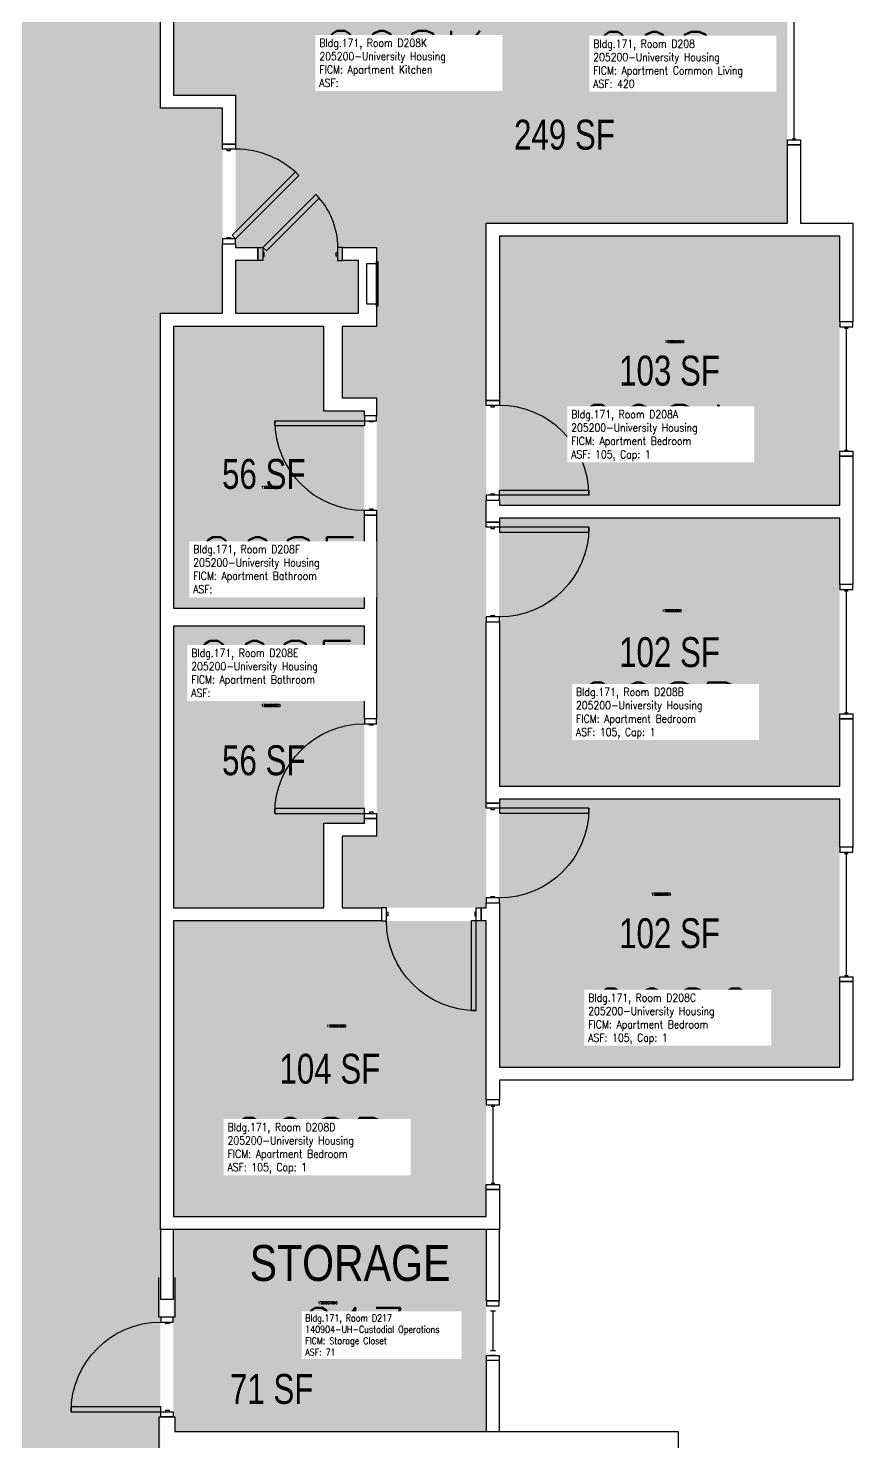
# Model space of a CAD drawing. Header units: inches. Extents: x -102 to 1651, y 245 to 1632.
# Drawn here: x 1320 to 1651, y 729 to 1296 of the extents above; entities that cross this region are included whole.
import ezdxf
from ezdxf.enums import TextEntityAlignment as Align

# ---------------------------------------------------------------- set-up
doc = ezdxf.new("R2010")
doc.units = ezdxf.units.IN
doc.header["$LTSCALE"] = 48
doc.header["$MEASUREMENT"] = 0
for name, color, linetype in [('A-DOOR', 2, 'Continuous'), ('A-GLAZ', 1, 'Continuous'), ('A-IDEN-RNUM', 7, 'Continuous'), ('A-IDEN-SNUM', 4, 'Continuous'), ('A-IDEN-VNUM', 4, 'Continuous'), ('A-MISC', 1, 'Continuous'), ('A-WALL', 5, 'Continuous'), ('AREA-TEXT', 3, 'Continuous'), ('Rooms-Category-Color', 7, 'Continuous'), ('Rooms-College-Color', 7, 'Continuous'), ('Rooms-Department-Color', 7, 'Continuous'), ('Rooms-Division-Color', 7, 'Continuous'), ('Rooms-Information', 7, 'Continuous')]:
    doc.layers.add(name, color=color, linetype=linetype)
doc.styles.add('AREA', font='arial.ttf', dxfattribs={"width": 0.75, "height": 12})
doc.styles.add('ROOMSNUMBER', font='txt.shx', dxfattribs={"height": 0.03})
doc.styles.add('ROOMVNUMBER', font='simplex.shx', dxfattribs={"width": 0.85})
doc.styles.get("Standard").update_dxf_attribs({"font": 'ARIALN.TTF'})

msp = doc.modelspace()

# ---------------------------------------------------------------- hatches: boundary and pattern name
h = msp.add_hatch()
h.set_pattern_fill('ANSI31', color=256, style=0)
h.set_pattern_definition([(45, (2023.71835, 754.76828), (0.088388348, -0.088388348), [])])
h.paths.add_polyline_path([(1439.77, 1086.24), (1439.77, 1144.97), (1430.56, 1144.97), (1430.56, 1086.24)], flags=9)
at = {"layer": 'Rooms-Category-Color', "linetype": 'Continuous', "true_color": 0xadadad}
msp.add_hatch(color=253, dxfattribs=at).paths.add_polyline_path([(996.12, 1349.75), (996.12, 1353.75), (1085.52, 1353.75), (1085.52, 1378.75), (1167.84, 1378.75), (1167.84, 1353.75), (1372.62, 1353.75), (1372.62, 1264.36), (1397.62, 1264.36), (1397.62, 1182.03), (1372.62, 1182.03), (1372.62, 594.38), (1312.63, 594.38), (1312.63, 985.16), (1287.63, 985.16), (1287.63, 1067.48), (1312.63, 1067.48), (1312.63, 1263.5), (1282.38, 1293.75), (1055.37, 1293.75), (1055.37, 1269.75), (996.12, 1269.75), (996.12, 1273.75), (989.63, 1273.75), (989.63, 1349.75)])
at = {"layer": 'Rooms-Category-Color', "linetype": 'Continuous', "true_color": 0x728ef3}
for points in [[(1377.87, 1269.61), (1508, 1269.61), (1508, 1339.75), (1493.38, 1339.75), (1493.38, 1353.75), (1377.87, 1353.75)], [(1508, 1353.75), (1508, 1269.61), (1402.87, 1269.61), (1402.87, 1208.48), (1411.83, 1208.48), (1411.83, 1203.23), (1402.87, 1203.23), (1402.87, 1182.03), (1452.25, 1182.03), (1452.25, 1203.23), (1445.83, 1203.23), (1445.83, 1208.48), (1459.5, 1208.48), (1459.5, 1176.78), (1445.62, 1176.78), (1445.62, 1148.03), (1459.5, 1148.03), (1459.5, 972), (1445.62, 972), (1445.62, 943.25), (1503.62, 943.25), (1503.62, 1218.25), (1624.62, 1218.25), (1624.62, 1353.75)], [(1645.62, 1213), (1645.62, 1105), (1508.87, 1105), (1508.87, 1213)], [(1377.87, 1063.64), (1454.62, 1063.64), (1454.62, 1142.78), (1438.37, 1142.78), (1438.37, 1176.78), (1377.87, 1176.78)], [(1645.62, 992.12), (1508.87, 992.12), (1508.87, 1099.75), (1645.62, 1099.75)], [(1377.87, 943.25), (1438.37, 943.25), (1438.37, 977.25), (1454.62, 977.25), (1454.62, 1056.39), (1377.87, 1056.39)], [(1508.87, 879.25), (1645.62, 879.25), (1645.62, 986.87), (1508.87, 986.87)], [(1377.87, 819.25), (1503.62, 819.25), (1503.62, 938), (1377.87, 938)], [(1503.62, 732.87), (1503.62, 814), (1377.87, 814), (1377.87, 738.87), (1378.5, 738.87), (1378.5, 732.87)]]:
    msp.add_hatch(color=171, dxfattribs=at).paths.add_polyline_path(points)
at = {"layer": 'Rooms-College-Color', "linetype": 'Continuous', "true_color": 0xadadad}
for points in [[(996.12, 1349.75), (996.12, 1353.75), (1085.52, 1353.75), (1085.52, 1378.75), (1167.84, 1378.75), (1167.84, 1353.75), (1372.62, 1353.75), (1372.62, 1264.36), (1397.62, 1264.36), (1397.62, 1182.03), (1372.62, 1182.03), (1372.62, 594.38), (1312.63, 594.38), (1312.63, 985.16), (1287.63, 985.16), (1287.63, 1067.48), (1312.63, 1067.48), (1312.63, 1263.5), (1282.38, 1293.75), (1055.37, 1293.75), (1055.37, 1269.75), (996.12, 1269.75), (996.12, 1273.75), (989.63, 1273.75), (989.63, 1349.75)], [(1377.87, 1269.61), (1508, 1269.61), (1508, 1339.75), (1493.38, 1339.75), (1493.38, 1353.75), (1377.87, 1353.75)], [(1508, 1353.75), (1508, 1269.61), (1402.87, 1269.61), (1402.87, 1208.48), (1411.83, 1208.48), (1411.83, 1203.23), (1402.87, 1203.23), (1402.87, 1182.03), (1452.25, 1182.03), (1452.25, 1203.23), (1445.83, 1203.23), (1445.83, 1208.48), (1459.5, 1208.48), (1459.5, 1176.78), (1445.62, 1176.78), (1445.62, 1148.03), (1459.5, 1148.03), (1459.5, 972), (1445.62, 972), (1445.62, 943.25), (1503.62, 943.25), (1503.62, 1218.25), (1624.62, 1218.25), (1624.62, 1353.75)], [(1645.62, 1213), (1645.62, 1105), (1508.87, 1105), (1508.87, 1213)], [(1377.87, 1063.64), (1454.62, 1063.64), (1454.62, 1142.78), (1438.37, 1142.78), (1438.37, 1176.78), (1377.87, 1176.78)], [(1645.62, 992.12), (1508.87, 992.12), (1508.87, 1099.75), (1645.62, 1099.75)], [(1377.87, 943.25), (1438.37, 943.25), (1438.37, 977.25), (1454.62, 977.25), (1454.62, 1056.39), (1377.87, 1056.39)], [(1508.87, 879.25), (1645.62, 879.25), (1645.62, 986.87), (1508.87, 986.87)], [(1377.87, 819.25), (1503.62, 819.25), (1503.62, 938), (1377.87, 938)], [(1503.62, 732.87), (1503.62, 814), (1377.87, 814), (1377.87, 738.87), (1378.5, 738.87), (1378.5, 732.87)]]:
    msp.add_hatch(color=253, dxfattribs=at).paths.add_polyline_path(points)
at = {"layer": 'Rooms-Department-Color', "linetype": 'Continuous', "true_color": 0xacacac}
msp.add_hatch(color=253, dxfattribs=at).paths.add_polyline_path([(996.12, 1349.75), (996.12, 1353.75), (1085.52, 1353.75), (1085.52, 1378.75), (1167.84, 1378.75), (1167.84, 1353.75), (1372.62, 1353.75), (1372.62, 1264.36), (1397.62, 1264.36), (1397.62, 1182.03), (1372.62, 1182.03), (1372.62, 594.38), (1312.63, 594.38), (1312.63, 985.16), (1287.63, 985.16), (1287.63, 1067.48), (1312.63, 1067.48), (1312.63, 1263.5), (1282.38, 1293.75), (1055.37, 1293.75), (1055.37, 1269.75), (996.12, 1269.75), (996.12, 1273.75), (989.63, 1273.75), (989.63, 1349.75)])
at = {"layer": 'Rooms-Department-Color', "linetype": 'Continuous', "true_color": 0x604aed}
for points in [[(1377.87, 1269.61), (1508, 1269.61), (1508, 1339.75), (1493.38, 1339.75), (1493.38, 1353.75), (1377.87, 1353.75)], [(1508, 1353.75), (1508, 1269.61), (1402.87, 1269.61), (1402.87, 1208.48), (1411.83, 1208.48), (1411.83, 1203.23), (1402.87, 1203.23), (1402.87, 1182.03), (1452.25, 1182.03), (1452.25, 1203.23), (1445.83, 1203.23), (1445.83, 1208.48), (1459.5, 1208.48), (1459.5, 1176.78), (1445.62, 1176.78), (1445.62, 1148.03), (1459.5, 1148.03), (1459.5, 972), (1445.62, 972), (1445.62, 943.25), (1503.62, 943.25), (1503.62, 1218.25), (1624.62, 1218.25), (1624.62, 1353.75)], [(1645.62, 1213), (1645.62, 1105), (1508.87, 1105), (1508.87, 1213)], [(1377.87, 1063.64), (1454.62, 1063.64), (1454.62, 1142.78), (1438.37, 1142.78), (1438.37, 1176.78), (1377.87, 1176.78)], [(1645.62, 992.12), (1508.87, 992.12), (1508.87, 1099.75), (1645.62, 1099.75)], [(1377.87, 943.25), (1438.37, 943.25), (1438.37, 977.25), (1454.62, 977.25), (1454.62, 1056.39), (1377.87, 1056.39)], [(1508.87, 879.25), (1645.62, 879.25), (1645.62, 986.87), (1508.87, 986.87)], [(1377.87, 819.25), (1503.62, 819.25), (1503.62, 938), (1377.87, 938)], [(1503.62, 732.87), (1503.62, 814), (1377.87, 814), (1377.87, 738.87), (1378.5, 738.87), (1378.5, 732.87)]]:
    msp.add_hatch(color=173, dxfattribs=at).paths.add_polyline_path(points)
at = {"layer": 'Rooms-Division-Color', "linetype": 'Continuous', "true_color": 0xadadad}
msp.add_hatch(color=253, dxfattribs=at).paths.add_polyline_path([(996.12, 1349.75), (996.12, 1353.75), (1085.52, 1353.75), (1085.52, 1378.75), (1167.84, 1378.75), (1167.84, 1353.75), (1372.62, 1353.75), (1372.62, 1264.36), (1397.62, 1264.36), (1397.62, 1182.03), (1372.62, 1182.03), (1372.62, 594.38), (1312.63, 594.38), (1312.63, 985.16), (1287.63, 985.16), (1287.63, 1067.48), (1312.63, 1067.48), (1312.63, 1263.5), (1282.38, 1293.75), (1055.37, 1293.75), (1055.37, 1269.75), (996.12, 1269.75), (996.12, 1273.75), (989.63, 1273.75), (989.63, 1349.75)])
at = {"layer": 'Rooms-Division-Color', "linetype": 'Continuous', "true_color": 0x604aed}
for points in [[(1377.87, 1269.61), (1508, 1269.61), (1508, 1339.75), (1493.38, 1339.75), (1493.38, 1353.75), (1377.87, 1353.75)], [(1508, 1353.75), (1508, 1269.61), (1402.87, 1269.61), (1402.87, 1208.48), (1411.83, 1208.48), (1411.83, 1203.23), (1402.87, 1203.23), (1402.87, 1182.03), (1452.25, 1182.03), (1452.25, 1203.23), (1445.83, 1203.23), (1445.83, 1208.48), (1459.5, 1208.48), (1459.5, 1176.78), (1445.62, 1176.78), (1445.62, 1148.03), (1459.5, 1148.03), (1459.5, 972), (1445.62, 972), (1445.62, 943.25), (1503.62, 943.25), (1503.62, 1218.25), (1624.62, 1218.25), (1624.62, 1353.75)], [(1645.62, 1213), (1645.62, 1105), (1508.87, 1105), (1508.87, 1213)], [(1377.87, 1063.64), (1454.62, 1063.64), (1454.62, 1142.78), (1438.37, 1142.78), (1438.37, 1176.78), (1377.87, 1176.78)], [(1645.62, 992.12), (1508.87, 992.12), (1508.87, 1099.75), (1645.62, 1099.75)], [(1377.87, 943.25), (1438.37, 943.25), (1438.37, 977.25), (1454.62, 977.25), (1454.62, 1056.39), (1377.87, 1056.39)], [(1508.87, 879.25), (1645.62, 879.25), (1645.62, 986.87), (1508.87, 986.87)], [(1377.87, 819.25), (1503.62, 819.25), (1503.62, 938), (1377.87, 938)], [(1503.62, 732.87), (1503.62, 814), (1377.87, 814), (1377.87, 738.87), (1378.5, 738.87), (1378.5, 732.87)]]:
    msp.add_hatch(color=173, dxfattribs=at).paths.add_polyline_path(points)

# ---------------------------------------------------------------- linework, layer by layer
at = {"layer": 'A-DOOR'}
for points in [[(1397.62, 1247.97), (1397.62, 1249.97), (1402.87, 1249.97), (1402.87, 1247.97)], [(1399.37, 1247.97), (1399.37, 1247.47), (1400.87, 1247.47), (1400.87, 1247.97)], [(1402.87, 1211.97), (1401.46, 1213.38), (1426.92, 1238.84), (1428.33, 1237.42)], [(1413.83, 1208.48), (1415.24, 1207.07), (1436.45, 1228.28), (1435.04, 1229.69)], [(1397.62, 1211.97), (1397.62, 1209.97), (1402.87, 1209.97), (1402.87, 1211.97)], [(1399.37, 1211.97), (1399.37, 1212.47), (1400.87, 1212.47), (1400.87, 1211.97)], [(1413.83, 1203.23), (1411.83, 1203.23), (1411.83, 1208.48), (1413.83, 1208.48)], [(1413.83, 1204.98), (1414.33, 1204.98), (1414.33, 1206.48), (1413.83, 1206.48)], [(1443.83, 1204.98), (1443.33, 1204.98), (1443.33, 1206.48), (1443.83, 1206.48)], [(1443.83, 1203.23), (1445.83, 1203.23), (1445.83, 1208.48), (1443.83, 1208.48)], [(1503.62, 1145), (1503.62, 1147), (1508.87, 1147), (1508.87, 1145)], [(1505.37, 1145), (1505.37, 1144.5), (1506.87, 1144.5), (1506.87, 1145)], [(1454.62, 1138.89), (1454.62, 1136.89), (1418.62, 1136.89), (1418.62, 1138.89)], [(1459.5, 1138.89), (1459.5, 1140.89), (1454.62, 1140.89), (1454.62, 1138.89)], [(1458.12, 1138.89), (1458.12, 1138.39), (1456.62, 1138.39), (1456.62, 1138.89)], [(1503.62, 1109), (1503.62, 1107), (1508.87, 1107), (1508.87, 1109)], [(1505.37, 1109), (1505.37, 1109.5), (1506.87, 1109.5), (1506.87, 1109)], [(1508.87, 1109), (1508.87, 1111), (1544.87, 1111), (1544.87, 1109)], [(1459.5, 1102.89), (1459.5, 1100.89), (1454.62, 1100.89), (1454.62, 1102.89)], [(1458.12, 1102.89), (1458.12, 1103.39), (1456.62, 1103.39), (1456.62, 1102.89)], [(1503.62, 1096.12), (1503.62, 1098.12), (1508.87, 1098.12), (1508.87, 1096.12)], [(1505.37, 1096.12), (1505.37, 1095.62), (1506.87, 1095.62), (1506.87, 1096.12)], [(1508.87, 1096.12), (1508.87, 1094.12), (1544.87, 1094.12), (1544.87, 1096.12)], [(1503.62, 1060.12), (1503.62, 1058.12), (1508.87, 1058.12), (1508.87, 1060.12)], [(1505.37, 1060.12), (1505.37, 1060.62), (1506.87, 1060.62), (1506.87, 1060.12)], [(1459.5, 1017.14), (1459.5, 1019.14), (1454.62, 1019.14), (1454.62, 1017.14)], [(1458.12, 1017.14), (1458.12, 1016.64), (1456.62, 1016.64), (1456.62, 1017.14)], [(1454.62, 981.14), (1454.62, 983.14), (1418.62, 983.14), (1418.62, 981.14)], [(1503.62, 983.25), (1503.62, 985.25), (1508.87, 985.25), (1508.87, 983.25)], [(1505.37, 983.25), (1505.37, 982.75), (1506.87, 982.75), (1506.87, 983.25)], [(1508.87, 983.25), (1508.87, 981.25), (1544.87, 981.25), (1544.87, 983.25)], [(1459.5, 981.14), (1459.5, 979.14), (1454.62, 979.14), (1454.62, 981.14)], [(1458.12, 981.14), (1458.12, 981.64), (1456.62, 981.64), (1456.62, 981.14)], [(1463.5, 943.25), (1461.5, 943.25), (1461.5, 938), (1463.5, 938)], [(1499.5, 943.25), (1501.5, 943.25), (1501.5, 938), (1499.5, 938)], [(1503.62, 947.25), (1503.62, 945.25), (1508.87, 945.25), (1508.87, 947.25)], [(1505.37, 947.25), (1505.37, 947.75), (1506.87, 947.75), (1506.87, 947.25)], [(1463.5, 941.5), (1464, 941.5), (1464, 940), (1463.5, 940)], [(1499.5, 938), (1497.5, 938), (1497.5, 902), (1499.5, 902)], [(1499.5, 941.5), (1499, 941.5), (1499, 940), (1499.5, 940)], [(1377.75, 776.87), (1377.75, 778.87), (1372.75, 778.87), (1372.75, 776.87)], [(1376.25, 776.87), (1376.25, 776.37), (1374.75, 776.37), (1374.75, 776.87)], [(1372.75, 740.87), (1372.75, 742.87), (1336.75, 742.87), (1336.75, 740.87)], [(1377.75, 740.87), (1377.75, 738.87), (1372.75, 738.87), (1372.75, 740.87)], [(1376.25, 740.87), (1376.25, 741.37), (1374.75, 741.37), (1374.75, 740.87)]]:
    msp.add_lwpolyline(points, close=True, dxfattribs=at)
for centre, start, end in [((1402.87, 1211.97), 45, 90), ((1508.87, 1109), 0, 90), ((1454.62, 1138.89), 180, 270)]:
    msp.add_arc(centre, 36, start, end, dxfattribs=at)
at = {"layer": 'A-DOOR', "extrusion": (0, 0, -1)}
for centre, radius, start, end in [((-1413.83, 1208.48), 30, 135, 180), ((-1508.87, 1096.12), 36, 180, 270), ((-1454.62, 981.14), 36, 0, 90), ((-1508.87, 983.25), 36, 180, 270), ((-1499.5, 938), 36, 270, 0), ((-1372.75, 740.87), 36, 360, 90)]:
    msp.add_arc(centre, radius, start, end, dxfattribs=at)
at = {"layer": 'A-GLAZ'}
for p, q in [((1627.25, 1319.13), (1627.25, 1252.13)), ((1626.5, 1252.13), (1628, 1252.13)), ((1647.5, 1176.09), (1649, 1176.09)), ((1648.25, 1176.09), (1648.25, 1127.09)), ((1647.5, 1127.09), (1649, 1127.09)), ((1647.5, 1070.62), (1649, 1070.62)), ((1648.25, 1070.62), (1648.25, 1021.62)), ((1647.5, 1021.62), (1649, 1021.62)), ((1647.5, 965.1), (1649, 965.1)), ((1648.25, 965.1), (1648.25, 916.1)), ((1647.5, 916.1), (1649, 916.1)), ((1505.5, 863.63), (1507, 863.63)), ((1506.25, 863.63), (1506.25, 832.63)), ((1505.5, 832.63), (1507, 832.63)), ((1508.75, 785.44), (1503.75, 785.44)), ((1503.75, 785.44), (1503.75, 783.44)), ((1503.75, 783.44), (1508.75, 783.44)), ((1505.25, 783.44), (1507.25, 783.44)), ((1508.75, 783.44), (1508.75, 785.44)), ((1505.25, 781.44), (1507.25, 781.44)), ((1506.25, 781.44), (1506.25, 765.44)), ((1503.75, 761.44), (1503.75, 763.44)), ((1503.75, 763.44), (1508.75, 763.44)), ((1508.75, 761.44), (1503.75, 761.44)), ((1505.25, 765.44), (1507.25, 765.44)), ((1507.25, 763.44), (1505.25, 763.44)), ((1508.75, 763.44), (1508.75, 761.44))]:
    msp.add_line(p, q, dxfattribs=at)
for points in [[(1629.87, 1251.63), (1629.87, 1249.63), (1624.62, 1249.63), (1624.62, 1251.63)], [(1650.87, 1176.59), (1650.87, 1178.59), (1645.62, 1178.59), (1645.62, 1176.59)], [(1650.87, 1126.59), (1650.87, 1124.59), (1645.62, 1124.59), (1645.62, 1126.59)], [(1650.87, 1071.12), (1650.87, 1073.12), (1645.62, 1073.12), (1645.62, 1071.12)], [(1650.87, 1021.12), (1650.87, 1019.12), (1645.62, 1019.12), (1645.62, 1021.12)], [(1650.87, 965.6), (1650.87, 967.6), (1645.62, 967.6), (1645.62, 965.6)], [(1650.87, 915.6), (1650.87, 913.6), (1645.62, 913.6), (1645.62, 915.6)], [(1508.87, 864.13), (1508.87, 866.13), (1503.62, 866.13), (1503.62, 864.13)], [(1508.87, 832.13), (1508.87, 830.13), (1503.62, 830.13), (1503.62, 832.13)]]:
    msp.add_lwpolyline(points, close=True, dxfattribs=at)
at = {"layer": 'A-MISC'}
msp.add_lwpolyline([(1459.5, 1201.83), (1455.5, 1201.83), (1455.5, 1185.83), (1459.5, 1185.83)], dxfattribs=at)
msp.add_lwpolyline([(1459.5, 1202.83), (1460, 1202.83), (1460, 1184.83), (1459.5, 1184.83)], close=True, dxfattribs=at)
at = {"layer": 'A-WALL'}
for p, q in [((1372.62, 1264.36), (1372.62, 1359)), ((1377.87, 1353.75), (1377.87, 1269.61)), ((1377.87, 1269.61), (1402.87, 1269.61)), ((1402.87, 1269.61), (1402.87, 1249.97)), ((1397.62, 1264.36), (1372.62, 1264.36)), ((1397.62, 1249.97), (1397.62, 1264.36)), ((1402.87, 1249.97), (1397.62, 1249.97)), ((1624.62, 1218.25), (1624.62, 1249.63)), ((1624.62, 1249.63), (1629.87, 1249.63)), ((1629.87, 1249.63), (1629.87, 1218.25)), ((1503.62, 1218.25), (1624.62, 1218.25)), ((1503.62, 1147), (1503.62, 1218.25)), ((1629.87, 1218.25), (1650.87, 1218.25)), ((1650.87, 1218.25), (1650.87, 1178.59)), ((1397.62, 1182.03), (1397.62, 1209.97)), ((1397.62, 1209.97), (1402.87, 1209.97)), ((1402.87, 1209.97), (1402.87, 1208.48)), ((1645.62, 1213), (1508.87, 1213)), ((1508.87, 1213), (1508.87, 1147)), ((1645.62, 1178.59), (1645.62, 1213)), ((1402.87, 1208.48), (1411.83, 1208.48)), ((1411.83, 1208.48), (1411.83, 1203.23)), ((1445.83, 1208.48), (1459.5, 1208.48)), ((1445.83, 1203.23), (1445.83, 1208.48)), ((1459.5, 1208.48), (1459.5, 1176.78)), ((1411.83, 1203.23), (1402.87, 1203.23)), ((1402.87, 1203.23), (1402.87, 1182.03)), ((1452.25, 1203.23), (1445.83, 1203.23)), ((1452.25, 1182.03), (1452.25, 1203.23)), ((1372.62, 942.62), (1372.62, 1182.03)), ((1372.62, 1182.03), (1397.62, 1182.03)), ((1402.87, 1182.03), (1452.25, 1182.03)), ((1377.87, 1176.78), (1377.87, 1063.64)), ((1438.37, 1176.78), (1377.87, 1176.78)), ((1438.37, 1142.78), (1438.37, 1176.78)), ((1445.62, 1176.78), (1445.62, 1148.03)), ((1459.5, 1176.78), (1445.62, 1176.78)), ((1650.87, 1178.59), (1645.62, 1178.59)), ((1445.62, 1148.03), (1459.5, 1148.03)), ((1459.5, 1148.03), (1459.5, 1140.89)), ((1508.87, 1147), (1503.62, 1147)), ((1454.62, 1142.78), (1438.37, 1142.78)), ((1454.62, 1140.89), (1454.62, 1142.78)), ((1459.5, 1140.89), (1454.62, 1140.89)), ((1645.62, 1105), (1645.62, 1124.59)), ((1645.62, 1124.59), (1650.87, 1124.59)), ((1650.87, 1124.59), (1650.87, 1073.12)), ((1503.62, 1098.12), (1503.62, 1107)), ((1503.62, 1107), (1508.87, 1107)), ((1508.87, 1107), (1508.87, 1105)), ((1508.87, 1105), (1645.62, 1105)), ((1454.62, 1063.64), (1454.62, 1100.89)), ((1454.62, 1100.89), (1459.5, 1100.89)), ((1459.5, 1100.89), (1459.5, 1019.14)), ((1508.87, 1098.12), (1503.62, 1098.12)), ((1645.62, 1099.75), (1508.87, 1099.75)), ((1508.87, 1099.75), (1508.87, 1098.12)), ((1645.62, 1073.12), (1645.62, 1099.75)), ((1650.87, 1073.12), (1645.62, 1073.12)), ((1377.87, 1063.64), (1454.62, 1063.64)), ((1454.62, 1056.39), (1377.87, 1056.39)), ((1377.87, 1056.39), (1377.87, 943.25)), ((1454.62, 1019.14), (1454.62, 1056.39)), ((1503.62, 985.25), (1503.62, 1058.12)), ((1503.62, 1058.12), (1508.87, 1058.12)), ((1508.87, 1058.12), (1508.87, 992.12)), ((1459.5, 1019.14), (1454.62, 1019.14)), ((1645.62, 992.12), (1645.62, 1019.12)), ((1645.62, 1019.12), (1650.87, 1019.12)), ((1650.87, 1019.12), (1650.87, 967.6)), ((1508.87, 992.12), (1645.62, 992.12)), ((1508.87, 985.25), (1503.62, 985.25)), ((1645.62, 986.87), (1508.87, 986.87)), ((1508.87, 986.87), (1508.87, 985.25)), ((1645.62, 967.6), (1645.62, 986.87)), ((1438.37, 977.25), (1454.62, 977.25)), ((1438.37, 943.25), (1438.37, 977.25)), ((1454.62, 977.25), (1454.62, 979.14)), ((1454.62, 979.14), (1459.5, 979.14)), ((1459.5, 979.14), (1459.5, 972)), ((1459.5, 972), (1445.62, 972)), ((1445.62, 972), (1445.62, 943.25)), ((1650.87, 967.6), (1645.62, 967.6)), ((1372.62, 814), (1372.62, 942.62)), ((1377.87, 943.25), (1438.37, 943.25)), ((1445.62, 943.25), (1458.87, 943.25)), ((1458.87, 943.25), (1461.5, 943.25)), ((1461.5, 943.25), (1461.5, 938)), ((1501.5, 943.25), (1503.62, 943.25)), ((1501.5, 938), (1501.5, 943.25)), ((1503.62, 943.25), (1503.62, 945.25)), ((1503.62, 945.25), (1508.87, 945.25)), ((1508.87, 945.25), (1508.87, 879.25)), ((1377.87, 938), (1377.87, 819.25)), ((1458.87, 938), (1377.87, 938)), ((1461.5, 938), (1458.87, 938)), ((1503.62, 938), (1501.5, 938)), ((1503.62, 874.62), (1503.62, 938)), ((1645.62, 879.25), (1645.62, 913.6)), ((1645.62, 913.6), (1650.87, 913.6)), ((1650.87, 913.6), (1650.87, 874)), ((1503.62, 866.13), (1503.62, 874.62)), ((1508.87, 879.25), (1645.62, 879.25)), ((1650.87, 874), (1508.87, 874)), ((1508.87, 874), (1508.87, 866.13)), ((1508.87, 866.13), (1503.62, 866.13)), ((1503.62, 819.25), (1503.62, 830.13)), ((1503.62, 830.13), (1508.87, 830.13)), ((1508.87, 830.13), (1508.87, 814)), ((1377.87, 819.25), (1503.62, 819.25)), ((1508.87, 814), (1372.62, 814)), ((1377.87, 814), (1372.62, 814)), ((1372.62, 814), (1372.62, 786.13)), ((1377.87, 786.13), (1377.87, 814)), ((1508.87, 814), (1503.62, 814)), ((1503.62, 814), (1503.62, 785.44)), ((1508.87, 785.44), (1508.87, 814)), ((1372, 778.87), (1372, 794.75)), ((1378.5, 794.75), (1378.5, 778.87)), ((1372.62, 786.13), (1377.87, 786.13)), ((1503.62, 785.44), (1508.87, 785.44)), ((1378.5, 778.87), (1372, 778.87)), ((1508.87, 761.44), (1503.62, 761.44)), ((1503.62, 761.44), (1503.62, 732.87)), ((1508.87, 732.87), (1508.87, 761.44)), ((1372, 738.87), (1372, 672)), ((1372, 738.87), (1378.5, 738.87)), ((1378.5, 738.87), (1378.5, 732.87)), ((1378.5, 732.87), (1580.75, 732.87)), ((1503.62, 732.87), (1508.87, 732.87)), ((1580.75, 732.87), (1580.75, 714.12))]:
    msp.add_line(p, q, dxfattribs=at)

# ---------------------------------------------------------------- texts
at = {"layer": 'A-IDEN-RNUM', "style": 'ROOMSNUMBER', "width": 0.85}
for s, p in [('0208-K0', (1462.9, 1284.5)), ('0208-00', (1570.17, 1283.55)), ('0208-A0', (1579.27, 1170.62)), ('0208-F0', (1417.06, 1112.13)), ('0208-B0', (1578.2, 1062.56)), ('0208-E0', (1417.06, 1024.49)), ('0208-C0', (1573.84, 948.75)), ('0208-D0', (1443.41, 895.81)), ('0217-00', (1439.88, 784.6))]:
    msp.add_text(s, height=1, dxfattribs=at).set_placement(p, align=Align.MIDDLE_CENTER)
at = {"layer": 'A-IDEN-SNUM', "style": 'ROOMSNUMBER', "width": 0.85}
for s, p in [('1710D208K0', (1462.9, 1284.5)), ('1710D20800', (1570.17, 1283.55)), ('1710D208A0', (1579.27, 1170.62)), ('1710D208F0', (1417.06, 1112.13)), ('1710D208B0', (1578.2, 1062.56)), ('1710D208E0', (1417.06, 1024.49)), ('1710D208C0', (1573.84, 948.75)), ('1710D208D0', (1443.41, 895.81)), ('1710D21700', (1439.88, 784.6))]:
    msp.add_text(s, height=1, dxfattribs=at).set_placement(p, align=Align.MIDDLE_CENTER)
at = {"layer": 'A-IDEN-VNUM', "style": 'ROOMVNUMBER', "width": 0.85}
for s, height, p in [('208K', 22.5, (1470.21, 1284.18)), ('208', 22.5, (1571.18, 1283.84)), ('208A', 22.5, (1572.32, 1133.95)), ('208F', 22.5, (1419.05, 1080.85)), ('208E', 22.5, (1418.28, 1039.2)), ('208B', 22.5, (1573.35, 1022.43)), ('208C', 22.5, (1578.71, 899.66)), ('208D', 22.5, (1433.31, 847.66)), ('217', 19.2, (1450.27, 773.02))]:
    msp.add_text(s, height=height, dxfattribs=at).set_placement(p, align=Align.MIDDLE_CENTER)
at = {"layer": 'A-MISC'}
msp.add_text('STORAGE', height=14.4, dxfattribs=at).set_placement((1448.84, 793.42), align=Align.CENTER)
at = {"layer": 'AREA-TEXT', "linetype": 'Continuous', "style": 'AREA', "width": 0.75}
for s, p in [('249 SF', (1535.02, 1253.78)), ('103 SF', (1577.25, 1159)), ('56 SF', (1414.19, 1117.52)), ('102 SF', (1577.25, 1045.94)), ('56 SF', (1414.19, 1002.51)), ('102 SF', (1577.25, 933.06)), ('104 SF', (1440.75, 878.62)), ('71 SF', (1417.35, 750.04))]:
    msp.add_text(s, height=12, dxfattribs=at).set_placement(p, align=Align.MIDDLE_CENTER)

# ---------------------------------------------------------------- next in the draw order: texts
at = {"layer": 'Rooms-Information', "linetype": 'Continuous', "attachment_point": 7, "style": 'ROOMVNUMBER', "bg_fill": 3, "box_fill_scale": 1.5, "bg_fill_color": 256, "bg_fill_true_color": 13158600, "bg_fill_transparency": 0}
for s, insert, char_height, width in [('Bldg.171, Room D208K^M^J205200-University Housing^M^JFICM: Apartment Kitchen^M^JASF: ', (1436.51, 1272.93), 3.2143, 72), ('Bldg.171, Room D208^M^J205200-University Housing^M^JFICM: Apartment Common Living^M^JASF: 420', (1546.59, 1272.59), 3.2143, 72), ('Bldg.171, Room D208A^M^J205200-University Housing^M^JFICM: Apartment Bedroom^M^JASF: 105, Cap: 1', (1537.72, 1122.7), 3.2143, 72), ('Bldg.171, Room D208F^M^J205200-University Housing^M^JFICM: Apartment Bathroom^M^JASF: ', (1385.81, 1069.6), 3.2143, 72), ('Bldg.171, Room D208E^M^J205200-University Housing^M^JFICM: Apartment Bathroom^M^JASF: ', (1385.04, 1027.95), 3.2143, 72), ('Bldg.171, Room D208B^M^J205200-University Housing^M^JFICM: Apartment Bedroom^M^JASF: 105, Cap: 1', (1539.65, 1011.18), 3.2143, 72), ('Bldg.171, Room D208C^M^J205200-University Housing^M^JFICM: Apartment Bedroom^M^JASF: 105, Cap: 1', (1544.56, 888.41), 3.2143, 72), ('Bldg.171, Room D208D^M^J205200-University Housing^M^JFICM: Apartment Bedroom^M^JASF: 105, Cap: 1', (1399.61, 836.41), 3.2143, 72), ('Bldg.171, Room D217^M^J140904-UH-Custodial Operations^M^JFICM: Storage Closet^M^JASF: 71', (1430.84, 763.42), 2.7429, 61.44)]:
    msp.add_mtext(s, dxfattribs=dict(at, insert=insert, char_height=char_height, width=width))

doc.saveas('drawing.dxf')
